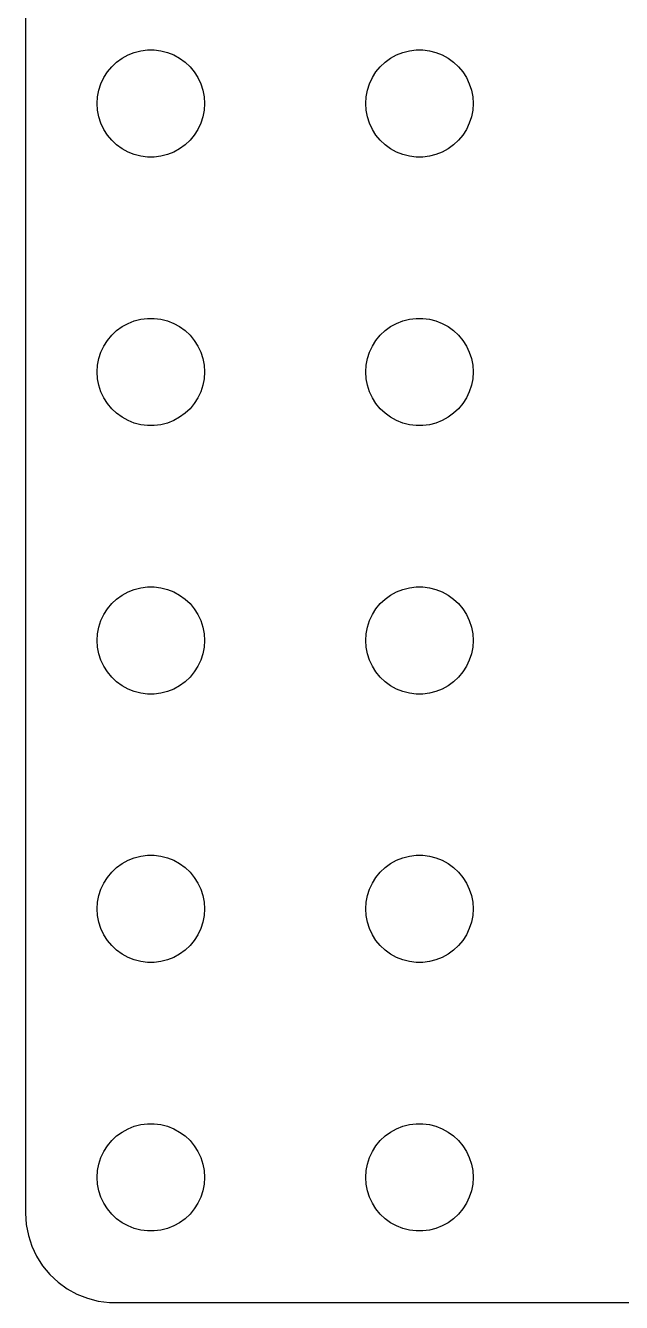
# Model space of a CAD drawing. Header units: metres. Extents: x -142 to 142, y -142 to 142.
# Drawn here: x -142 to -108.7, y -142 to -70.6 of the extents above; entities that cross this region are included whole.
import ezdxf

# ---------------------------------------------------------------- set-up
doc = ezdxf.new("R2010")
doc.units = ezdxf.units.M

msp = doc.modelspace()

# ---------------------------------------------------------------- linework, layer by layer
for p, q in [((-142, 137), (-142, -137)), ((-135.927, -72.1468), (-135.562, -72.0531)), ((-135.562, -72.0531), (-135.188, -72.0059)), ((-135.188, -72.0059), (-134.812, -72.0059)), ((-134.812, -72.0059), (-134.438, -72.0531)), ((-134.438, -72.0531), (-134.073, -72.1468)), ((-120.927, -72.1468), (-120.562, -72.0531)), ((-120.562, -72.0531), (-120.188, -72.0059)), ((-120.188, -72.0059), (-119.812, -72.0059)), ((-119.812, -72.0059), (-119.438, -72.0531)), ((-119.438, -72.0531), (-119.073, -72.1468)), ((-137.187, -72.9464), (-136.912, -72.6885)), ((-136.912, -72.6885), (-136.607, -72.467)), ((-136.607, -72.467), (-136.277, -72.2855)), ((-136.277, -72.2855), (-135.927, -72.1468)), ((-134.073, -72.1468), (-133.723, -72.2855)), ((-133.723, -72.2855), (-133.393, -72.467)), ((-133.393, -72.467), (-133.088, -72.6885)), ((-133.088, -72.6885), (-132.813, -72.9464)), ((-122.187, -72.9464), (-121.912, -72.6885)), ((-121.912, -72.6885), (-121.607, -72.467)), ((-121.607, -72.467), (-121.277, -72.2855)), ((-121.277, -72.2855), (-120.927, -72.1468)), ((-119.073, -72.1468), (-118.723, -72.2855)), ((-118.723, -72.2855), (-118.393, -72.467)), ((-118.393, -72.467), (-118.088, -72.6885)), ((-118.088, -72.6885), (-117.813, -72.9464)), ((-137.629, -73.5547), (-137.427, -73.2366)), ((-137.427, -73.2366), (-137.187, -72.9464)), ((-132.813, -72.9464), (-132.573, -73.2366)), ((-132.573, -73.2366), (-132.371, -73.5547)), ((-122.629, -73.5547), (-122.427, -73.2366)), ((-122.427, -73.2366), (-122.187, -72.9464)), ((-117.813, -72.9464), (-117.573, -73.2366)), ((-117.573, -73.2366), (-117.371, -73.5547)), ((-137.906, -74.2539), (-137.789, -73.8956)), ((-137.789, -73.8956), (-137.629, -73.5547)), ((-132.371, -73.5547), (-132.211, -73.8956)), ((-132.211, -73.8956), (-132.094, -74.2539)), ((-122.906, -74.2539), (-122.789, -73.8956)), ((-122.789, -73.8956), (-122.629, -73.5547)), ((-117.371, -73.5547), (-117.211, -73.8956)), ((-117.211, -73.8956), (-117.094, -74.2539)), ((-138, -75), (-137.976, -74.624)), ((-137.976, -74.624), (-137.906, -74.2539)), ((-132.094, -74.2539), (-132.024, -74.624)), ((-132.024, -74.624), (-132, -75)), ((-123, -75), (-122.976, -74.624)), ((-122.976, -74.624), (-122.906, -74.2539)), ((-117.094, -74.2539), (-117.024, -74.624)), ((-117.024, -74.624), (-117, -75)), ((-137.976, -75.376), (-138, -75)), ((-137.906, -75.7461), (-137.976, -75.376)), ((-132.024, -75.376), (-132.094, -75.7461)), ((-132, -75), (-132.024, -75.376)), ((-122.976, -75.376), (-123, -75)), ((-122.906, -75.7461), (-122.976, -75.376)), ((-117.024, -75.376), (-117.094, -75.7461)), ((-117, -75), (-117.024, -75.376)), ((-137.789, -76.1044), (-137.906, -75.7461)), ((-137.629, -76.4453), (-137.789, -76.1044)), ((-132.211, -76.1044), (-132.371, -76.4453)), ((-132.094, -75.7461), (-132.211, -76.1044)), ((-122.789, -76.1044), (-122.906, -75.7461)), ((-122.629, -76.4453), (-122.789, -76.1044)), ((-117.211, -76.1044), (-117.371, -76.4453)), ((-117.094, -75.7461), (-117.211, -76.1044)), ((-137.427, -76.7634), (-137.629, -76.4453)), ((-137.187, -77.0536), (-137.427, -76.7634)), ((-132.573, -76.7634), (-132.813, -77.0536)), ((-132.371, -76.4453), (-132.573, -76.7634)), ((-122.427, -76.7634), (-122.629, -76.4453)), ((-122.187, -77.0536), (-122.427, -76.7634)), ((-117.573, -76.7634), (-117.813, -77.0536)), ((-117.371, -76.4453), (-117.573, -76.7634)), ((-136.912, -77.3115), (-137.187, -77.0536)), ((-136.607, -77.533), (-136.912, -77.3115)), ((-136.277, -77.7145), (-136.607, -77.533)), ((-135.927, -77.8532), (-136.277, -77.7145)), ((-133.723, -77.7145), (-134.073, -77.8532)), ((-133.393, -77.533), (-133.723, -77.7145)), ((-133.088, -77.3115), (-133.393, -77.533)), ((-132.813, -77.0536), (-133.088, -77.3115)), ((-121.912, -77.3115), (-122.187, -77.0536)), ((-121.607, -77.533), (-121.912, -77.3115)), ((-121.277, -77.7145), (-121.607, -77.533)), ((-120.927, -77.8532), (-121.277, -77.7145)), ((-118.723, -77.7145), (-119.073, -77.8532)), ((-118.393, -77.533), (-118.723, -77.7145)), ((-118.088, -77.3115), (-118.393, -77.533)), ((-117.813, -77.0536), (-118.088, -77.3115)), ((-135.562, -77.9469), (-135.927, -77.8532)), ((-135.188, -77.9941), (-135.562, -77.9469)), ((-134.812, -77.9941), (-135.188, -77.9941)), ((-134.438, -77.9469), (-134.812, -77.9941)), ((-134.073, -77.8532), (-134.438, -77.9469)), ((-120.562, -77.9469), (-120.927, -77.8532)), ((-120.188, -77.9941), (-120.562, -77.9469)), ((-119.812, -77.9941), (-120.188, -77.9941)), ((-119.438, -77.9469), (-119.812, -77.9941)), ((-119.073, -77.8532), (-119.438, -77.9469)), ((-135.562, -87.0531), (-135.188, -87.0059)), ((-135.188, -87.0059), (-134.812, -87.0059)), ((-134.812, -87.0059), (-134.438, -87.0531)), ((-120.562, -87.0531), (-120.188, -87.0059)), ((-120.188, -87.0059), (-119.812, -87.0059)), ((-119.812, -87.0059), (-119.438, -87.0531)), ((-137.187, -87.9464), (-136.912, -87.6885)), ((-136.912, -87.6885), (-136.607, -87.467)), ((-136.607, -87.467), (-136.277, -87.2855)), ((-136.277, -87.2855), (-135.927, -87.1468)), ((-135.927, -87.1468), (-135.562, -87.0531)), ((-134.438, -87.0531), (-134.073, -87.1468)), ((-134.073, -87.1468), (-133.723, -87.2855)), ((-133.723, -87.2855), (-133.393, -87.467)), ((-133.393, -87.467), (-133.088, -87.6885)), ((-133.088, -87.6885), (-132.813, -87.9464)), ((-122.187, -87.9464), (-121.912, -87.6885)), ((-121.912, -87.6885), (-121.607, -87.467)), ((-121.607, -87.467), (-121.277, -87.2855)), ((-121.277, -87.2855), (-120.927, -87.1468)), ((-120.927, -87.1468), (-120.562, -87.0531)), ((-119.438, -87.0531), (-119.073, -87.1468)), ((-119.073, -87.1468), (-118.723, -87.2855)), ((-118.723, -87.2855), (-118.393, -87.467)), ((-118.393, -87.467), (-118.088, -87.6885)), ((-118.088, -87.6885), (-117.813, -87.9464)), ((-137.629, -88.5547), (-137.427, -88.2366)), ((-137.427, -88.2366), (-137.187, -87.9464)), ((-132.813, -87.9464), (-132.573, -88.2366)), ((-132.573, -88.2366), (-132.371, -88.5547)), ((-122.629, -88.5547), (-122.427, -88.2366)), ((-122.427, -88.2366), (-122.187, -87.9464)), ((-117.813, -87.9464), (-117.573, -88.2366)), ((-117.573, -88.2366), (-117.371, -88.5547)), ((-137.906, -89.2539), (-137.789, -88.8956)), ((-137.789, -88.8956), (-137.629, -88.5547)), ((-132.371, -88.5547), (-132.211, -88.8956)), ((-132.211, -88.8956), (-132.094, -89.2539)), ((-122.906, -89.2539), (-122.789, -88.8956)), ((-122.789, -88.8956), (-122.629, -88.5547)), ((-117.371, -88.5547), (-117.211, -88.8956)), ((-117.211, -88.8956), (-117.094, -89.2539)), ((-138, -90), (-137.976, -89.624)), ((-137.976, -89.624), (-137.906, -89.2539)), ((-132.094, -89.2539), (-132.024, -89.624)), ((-132.024, -89.624), (-132, -90)), ((-123, -90), (-122.976, -89.624)), ((-122.976, -89.624), (-122.906, -89.2539)), ((-117.094, -89.2539), (-117.024, -89.624)), ((-117.024, -89.624), (-117, -90)), ((-137.976, -90.376), (-138, -90)), ((-137.906, -90.7461), (-137.976, -90.376)), ((-132.024, -90.376), (-132.094, -90.7461)), ((-132, -90), (-132.024, -90.376)), ((-122.976, -90.376), (-123, -90)), ((-122.906, -90.7461), (-122.976, -90.376)), ((-117.024, -90.376), (-117.094, -90.7461)), ((-117, -90), (-117.024, -90.376)), ((-137.789, -91.1044), (-137.906, -90.7461)), ((-137.629, -91.4453), (-137.789, -91.1044)), ((-132.211, -91.1044), (-132.371, -91.4453)), ((-132.094, -90.7461), (-132.211, -91.1044)), ((-122.789, -91.1044), (-122.906, -90.7461)), ((-122.629, -91.4453), (-122.789, -91.1044)), ((-117.211, -91.1044), (-117.371, -91.4453)), ((-117.094, -90.7461), (-117.211, -91.1044)), ((-137.427, -91.7634), (-137.629, -91.4453)), ((-137.187, -92.0536), (-137.427, -91.7634)), ((-132.573, -91.7634), (-132.813, -92.0536)), ((-132.371, -91.4453), (-132.573, -91.7634)), ((-122.427, -91.7634), (-122.629, -91.4453)), ((-122.187, -92.0536), (-122.427, -91.7634)), ((-117.573, -91.7634), (-117.813, -92.0536)), ((-117.371, -91.4453), (-117.573, -91.7634)), ((-136.912, -92.3115), (-137.187, -92.0536)), ((-136.607, -92.533), (-136.912, -92.3115)), ((-136.277, -92.7145), (-136.607, -92.533)), ((-135.927, -92.8532), (-136.277, -92.7145)), ((-133.723, -92.7145), (-134.073, -92.8532)), ((-133.393, -92.533), (-133.723, -92.7145)), ((-133.088, -92.3115), (-133.393, -92.533)), ((-132.813, -92.0536), (-133.088, -92.3115)), ((-121.912, -92.3115), (-122.187, -92.0536)), ((-121.607, -92.533), (-121.912, -92.3115)), ((-121.277, -92.7145), (-121.607, -92.533)), ((-120.927, -92.8532), (-121.277, -92.7145)), ((-118.723, -92.7145), (-119.073, -92.8532)), ((-118.393, -92.533), (-118.723, -92.7145)), ((-118.088, -92.3115), (-118.393, -92.533)), ((-117.813, -92.0536), (-118.088, -92.3115)), ((-135.562, -92.9469), (-135.927, -92.8532)), ((-135.188, -92.9941), (-135.562, -92.9469)), ((-134.812, -92.9941), (-135.188, -92.9941)), ((-134.438, -92.9469), (-134.812, -92.9941)), ((-134.073, -92.8532), (-134.438, -92.9469)), ((-120.562, -92.9469), (-120.927, -92.8532)), ((-120.188, -92.9941), (-120.562, -92.9469)), ((-119.812, -92.9941), (-120.188, -92.9941)), ((-119.438, -92.9469), (-119.812, -92.9941)), ((-119.073, -92.8532), (-119.438, -92.9469)), ((-135.562, -102.053), (-135.188, -102.006)), ((-135.188, -102.006), (-134.812, -102.006)), ((-134.812, -102.006), (-134.438, -102.053)), ((-120.562, -102.053), (-120.188, -102.006)), ((-120.188, -102.006), (-119.812, -102.006)), ((-119.812, -102.006), (-119.438, -102.053)), ((-137.187, -102.946), (-136.912, -102.688)), ((-136.912, -102.688), (-136.607, -102.467)), ((-136.607, -102.467), (-136.277, -102.286)), ((-136.277, -102.286), (-135.927, -102.147)), ((-135.927, -102.147), (-135.562, -102.053)), ((-134.438, -102.053), (-134.073, -102.147)), ((-134.073, -102.147), (-133.723, -102.286)), ((-133.723, -102.286), (-133.393, -102.467)), ((-133.393, -102.467), (-133.088, -102.688)), ((-133.088, -102.688), (-132.813, -102.946)), ((-122.187, -102.946), (-121.912, -102.688)), ((-121.912, -102.688), (-121.607, -102.467)), ((-121.607, -102.467), (-121.277, -102.286)), ((-121.277, -102.286), (-120.927, -102.147)), ((-120.927, -102.147), (-120.562, -102.053)), ((-119.438, -102.053), (-119.073, -102.147)), ((-119.073, -102.147), (-118.723, -102.286)), ((-118.723, -102.286), (-118.393, -102.467)), ((-118.393, -102.467), (-118.088, -102.688)), ((-118.088, -102.688), (-117.813, -102.946)), ((-137.629, -103.555), (-137.427, -103.237)), ((-137.427, -103.237), (-137.187, -102.946)), ((-132.813, -102.946), (-132.573, -103.237)), ((-132.573, -103.237), (-132.371, -103.555)), ((-122.629, -103.555), (-122.427, -103.237)), ((-122.427, -103.237), (-122.187, -102.946)), ((-117.813, -102.946), (-117.573, -103.237)), ((-117.573, -103.237), (-117.371, -103.555)), ((-137.906, -104.254), (-137.789, -103.896)), ((-137.789, -103.896), (-137.629, -103.555)), ((-132.371, -103.555), (-132.211, -103.896)), ((-132.211, -103.896), (-132.094, -104.254)), ((-122.906, -104.254), (-122.789, -103.896)), ((-122.789, -103.896), (-122.629, -103.555)), ((-117.371, -103.555), (-117.211, -103.896)), ((-117.211, -103.896), (-117.094, -104.254)), ((-138, -105), (-137.976, -104.624)), ((-137.976, -104.624), (-137.906, -104.254)), ((-132.094, -104.254), (-132.024, -104.624)), ((-132.024, -104.624), (-132, -105)), ((-123, -105), (-122.976, -104.624)), ((-122.976, -104.624), (-122.906, -104.254)), ((-117.094, -104.254), (-117.024, -104.624)), ((-117.024, -104.624), (-117, -105)), ((-137.976, -105.376), (-138, -105)), ((-137.906, -105.746), (-137.976, -105.376)), ((-132.024, -105.376), (-132.094, -105.746)), ((-132, -105), (-132.024, -105.376)), ((-122.976, -105.376), (-123, -105)), ((-122.906, -105.746), (-122.976, -105.376)), ((-117.024, -105.376), (-117.094, -105.746)), ((-117, -105), (-117.024, -105.376)), ((-137.789, -106.104), (-137.906, -105.746)), ((-137.629, -106.445), (-137.789, -106.104)), ((-132.211, -106.104), (-132.371, -106.445)), ((-132.094, -105.746), (-132.211, -106.104)), ((-122.789, -106.104), (-122.906, -105.746)), ((-122.629, -106.445), (-122.789, -106.104)), ((-117.211, -106.104), (-117.371, -106.445)), ((-117.094, -105.746), (-117.211, -106.104)), ((-137.427, -106.763), (-137.629, -106.445)), ((-137.187, -107.054), (-137.427, -106.763)), ((-132.573, -106.763), (-132.813, -107.054)), ((-132.371, -106.445), (-132.573, -106.763)), ((-122.427, -106.763), (-122.629, -106.445)), ((-122.187, -107.054), (-122.427, -106.763)), ((-117.573, -106.763), (-117.813, -107.054)), ((-117.371, -106.445), (-117.573, -106.763)), ((-136.912, -107.312), (-137.187, -107.054)), ((-136.607, -107.533), (-136.912, -107.312)), ((-136.277, -107.714), (-136.607, -107.533)), ((-135.927, -107.853), (-136.277, -107.714)), ((-133.723, -107.714), (-134.073, -107.853)), ((-133.393, -107.533), (-133.723, -107.714)), ((-133.088, -107.312), (-133.393, -107.533)), ((-132.813, -107.054), (-133.088, -107.312)), ((-121.912, -107.312), (-122.187, -107.054)), ((-121.607, -107.533), (-121.912, -107.312)), ((-121.277, -107.714), (-121.607, -107.533)), ((-120.927, -107.853), (-121.277, -107.714)), ((-118.723, -107.714), (-119.073, -107.853)), ((-118.393, -107.533), (-118.723, -107.714)), ((-118.088, -107.312), (-118.393, -107.533)), ((-117.813, -107.054), (-118.088, -107.312)), ((-135.562, -107.947), (-135.927, -107.853)), ((-135.188, -107.994), (-135.562, -107.947)), ((-134.812, -107.994), (-135.188, -107.994)), ((-134.438, -107.947), (-134.812, -107.994)), ((-134.073, -107.853), (-134.438, -107.947)), ((-120.562, -107.947), (-120.927, -107.853)), ((-120.188, -107.994), (-120.562, -107.947)), ((-119.812, -107.994), (-120.188, -107.994)), ((-119.438, -107.947), (-119.812, -107.994)), ((-119.073, -107.853), (-119.438, -107.947)), ((-135.562, -117.053), (-135.188, -117.006)), ((-135.188, -117.006), (-134.812, -117.006)), ((-134.812, -117.006), (-134.438, -117.053)), ((-120.562, -117.053), (-120.188, -117.006)), ((-120.188, -117.006), (-119.812, -117.006)), ((-119.812, -117.006), (-119.438, -117.053)), ((-137.187, -117.946), (-136.912, -117.688)), ((-136.912, -117.688), (-136.607, -117.467)), ((-136.607, -117.467), (-136.277, -117.286)), ((-136.277, -117.286), (-135.927, -117.147)), ((-135.927, -117.147), (-135.562, -117.053)), ((-134.438, -117.053), (-134.073, -117.147)), ((-134.073, -117.147), (-133.723, -117.286)), ((-133.723, -117.286), (-133.393, -117.467)), ((-133.393, -117.467), (-133.088, -117.688)), ((-133.088, -117.688), (-132.813, -117.946)), ((-122.187, -117.946), (-121.912, -117.688)), ((-121.912, -117.688), (-121.607, -117.467)), ((-121.607, -117.467), (-121.277, -117.286)), ((-121.277, -117.286), (-120.927, -117.147)), ((-120.927, -117.147), (-120.562, -117.053)), ((-119.438, -117.053), (-119.073, -117.147)), ((-119.073, -117.147), (-118.723, -117.286)), ((-118.723, -117.286), (-118.393, -117.467)), ((-118.393, -117.467), (-118.088, -117.688)), ((-118.088, -117.688), (-117.813, -117.946)), ((-137.629, -118.555), (-137.427, -118.237)), ((-137.427, -118.237), (-137.187, -117.946)), ((-132.813, -117.946), (-132.573, -118.237)), ((-132.573, -118.237), (-132.371, -118.555)), ((-122.629, -118.555), (-122.427, -118.237)), ((-122.427, -118.237), (-122.187, -117.946)), ((-117.813, -117.946), (-117.573, -118.237)), ((-117.573, -118.237), (-117.371, -118.555)), ((-137.906, -119.254), (-137.789, -118.896)), ((-137.789, -118.896), (-137.629, -118.555)), ((-132.371, -118.555), (-132.211, -118.896)), ((-132.211, -118.896), (-132.094, -119.254)), ((-122.906, -119.254), (-122.789, -118.896)), ((-122.789, -118.896), (-122.629, -118.555)), ((-117.371, -118.555), (-117.211, -118.896)), ((-117.211, -118.896), (-117.094, -119.254)), ((-138, -120), (-137.976, -119.624)), ((-137.976, -119.624), (-137.906, -119.254)), ((-132.094, -119.254), (-132.024, -119.624)), ((-132.024, -119.624), (-132, -120)), ((-123, -120), (-122.976, -119.624)), ((-122.976, -119.624), (-122.906, -119.254)), ((-117.094, -119.254), (-117.024, -119.624)), ((-117.024, -119.624), (-117, -120)), ((-137.976, -120.376), (-138, -120)), ((-137.906, -120.746), (-137.976, -120.376)), ((-132.024, -120.376), (-132.094, -120.746)), ((-132, -120), (-132.024, -120.376)), ((-122.976, -120.376), (-123, -120)), ((-122.906, -120.746), (-122.976, -120.376)), ((-117.024, -120.376), (-117.094, -120.746)), ((-117, -120), (-117.024, -120.376)), ((-137.789, -121.104), (-137.906, -120.746)), ((-137.629, -121.445), (-137.789, -121.104)), ((-132.211, -121.104), (-132.371, -121.445)), ((-132.094, -120.746), (-132.211, -121.104)), ((-122.789, -121.104), (-122.906, -120.746)), ((-122.629, -121.445), (-122.789, -121.104)), ((-117.211, -121.104), (-117.371, -121.445)), ((-117.094, -120.746), (-117.211, -121.104)), ((-137.427, -121.763), (-137.629, -121.445)), ((-137.187, -122.054), (-137.427, -121.763)), ((-132.573, -121.763), (-132.813, -122.054)), ((-132.371, -121.445), (-132.573, -121.763)), ((-122.427, -121.763), (-122.629, -121.445)), ((-122.187, -122.054), (-122.427, -121.763)), ((-117.573, -121.763), (-117.813, -122.054)), ((-117.371, -121.445), (-117.573, -121.763)), ((-136.912, -122.312), (-137.187, -122.054)), ((-136.607, -122.533), (-136.912, -122.312)), ((-136.277, -122.714), (-136.607, -122.533)), ((-135.927, -122.853), (-136.277, -122.714)), ((-133.723, -122.714), (-134.073, -122.853)), ((-133.393, -122.533), (-133.723, -122.714)), ((-133.088, -122.312), (-133.393, -122.533)), ((-132.813, -122.054), (-133.088, -122.312)), ((-121.912, -122.312), (-122.187, -122.054)), ((-121.607, -122.533), (-121.912, -122.312)), ((-121.277, -122.714), (-121.607, -122.533)), ((-120.927, -122.853), (-121.277, -122.714)), ((-118.723, -122.714), (-119.073, -122.853)), ((-118.393, -122.533), (-118.723, -122.714)), ((-118.088, -122.312), (-118.393, -122.533)), ((-117.813, -122.054), (-118.088, -122.312)), ((-135.562, -122.947), (-135.927, -122.853)), ((-135.188, -122.994), (-135.562, -122.947)), ((-134.812, -122.994), (-135.188, -122.994)), ((-134.438, -122.947), (-134.812, -122.994)), ((-134.073, -122.853), (-134.438, -122.947)), ((-120.562, -122.947), (-120.927, -122.853)), ((-120.188, -122.994), (-120.562, -122.947)), ((-119.812, -122.994), (-120.188, -122.994)), ((-119.438, -122.947), (-119.812, -122.994)), ((-119.073, -122.853), (-119.438, -122.947)), ((-137.187, -132.946), (-136.912, -132.688)), ((-136.912, -132.688), (-136.607, -132.467)), ((-136.607, -132.467), (-136.277, -132.286)), ((-136.277, -132.286), (-135.927, -132.147)), ((-135.927, -132.147), (-135.562, -132.053)), ((-135.562, -132.053), (-135.188, -132.006)), ((-135.188, -132.006), (-134.812, -132.006)), ((-134.812, -132.006), (-134.438, -132.053)), ((-134.438, -132.053), (-134.073, -132.147)), ((-134.073, -132.147), (-133.723, -132.286)), ((-133.723, -132.286), (-133.393, -132.467)), ((-133.393, -132.467), (-133.088, -132.688)), ((-133.088, -132.688), (-132.813, -132.946)), ((-122.187, -132.946), (-121.912, -132.688)), ((-121.912, -132.688), (-121.607, -132.467)), ((-121.607, -132.467), (-121.277, -132.286)), ((-121.277, -132.286), (-120.927, -132.147)), ((-120.927, -132.147), (-120.562, -132.053)), ((-120.562, -132.053), (-120.188, -132.006)), ((-120.188, -132.006), (-119.812, -132.006)), ((-119.812, -132.006), (-119.438, -132.053)), ((-119.438, -132.053), (-119.073, -132.147)), ((-119.073, -132.147), (-118.723, -132.286)), ((-118.723, -132.286), (-118.393, -132.467)), ((-118.393, -132.467), (-118.088, -132.688)), ((-118.088, -132.688), (-117.813, -132.946)), ((-137.629, -133.555), (-137.427, -133.237)), ((-137.427, -133.237), (-137.187, -132.946)), ((-132.813, -132.946), (-132.573, -133.237)), ((-132.573, -133.237), (-132.371, -133.555)), ((-122.629, -133.555), (-122.427, -133.237)), ((-122.427, -133.237), (-122.187, -132.946)), ((-117.813, -132.946), (-117.573, -133.237)), ((-117.573, -133.237), (-117.371, -133.555)), ((-137.906, -134.254), (-137.789, -133.896)), ((-137.789, -133.896), (-137.629, -133.555)), ((-132.371, -133.555), (-132.211, -133.896)), ((-132.211, -133.896), (-132.094, -134.254)), ((-122.906, -134.254), (-122.789, -133.896)), ((-122.789, -133.896), (-122.629, -133.555)), ((-117.371, -133.555), (-117.211, -133.896)), ((-117.211, -133.896), (-117.094, -134.254)), ((-138, -135), (-137.976, -134.624)), ((-137.976, -134.624), (-137.906, -134.254)), ((-132.094, -134.254), (-132.024, -134.624)), ((-132.024, -134.624), (-132, -135)), ((-123, -135), (-122.976, -134.624)), ((-122.976, -134.624), (-122.906, -134.254)), ((-117.094, -134.254), (-117.024, -134.624)), ((-117.024, -134.624), (-117, -135)), ((-137.976, -135.376), (-138, -135)), ((-137.906, -135.746), (-137.976, -135.376)), ((-132.024, -135.376), (-132.094, -135.746)), ((-132, -135), (-132.024, -135.376)), ((-122.976, -135.376), (-123, -135)), ((-122.906, -135.746), (-122.976, -135.376)), ((-117.024, -135.376), (-117.094, -135.746)), ((-117, -135), (-117.024, -135.376)), ((-137.789, -136.104), (-137.906, -135.746)), ((-137.629, -136.445), (-137.789, -136.104)), ((-132.211, -136.104), (-132.371, -136.445)), ((-132.094, -135.746), (-132.211, -136.104)), ((-122.789, -136.104), (-122.906, -135.746)), ((-122.629, -136.445), (-122.789, -136.104)), ((-117.211, -136.104), (-117.371, -136.445)), ((-117.094, -135.746), (-117.211, -136.104)), ((-137.427, -136.763), (-137.629, -136.445)), ((-137.187, -137.054), (-137.427, -136.763)), ((-132.573, -136.763), (-132.813, -137.054)), ((-132.371, -136.445), (-132.573, -136.763)), ((-122.427, -136.763), (-122.629, -136.445)), ((-122.187, -137.054), (-122.427, -136.763)), ((-117.573, -136.763), (-117.813, -137.054)), ((-117.371, -136.445), (-117.573, -136.763)), ((-142, -137), (-141.961, -137.627)), ((-141.961, -137.627), (-141.843, -138.243)), ((-136.912, -137.312), (-137.187, -137.054)), ((-136.607, -137.533), (-136.912, -137.312)), ((-136.277, -137.714), (-136.607, -137.533)), ((-133.393, -137.533), (-133.723, -137.714)), ((-133.088, -137.312), (-133.393, -137.533)), ((-132.813, -137.054), (-133.088, -137.312)), ((-121.912, -137.312), (-122.187, -137.054)), ((-121.607, -137.533), (-121.912, -137.312)), ((-121.277, -137.714), (-121.607, -137.533)), ((-118.393, -137.533), (-118.723, -137.714)), ((-118.088, -137.312), (-118.393, -137.533)), ((-117.813, -137.054), (-118.088, -137.312)), ((-141.843, -138.243), (-141.649, -138.841)), ((-135.927, -137.853), (-136.277, -137.714)), ((-135.562, -137.947), (-135.927, -137.853)), ((-135.188, -137.994), (-135.562, -137.947)), ((-134.812, -137.994), (-135.188, -137.994)), ((-134.438, -137.947), (-134.812, -137.994)), ((-134.073, -137.853), (-134.438, -137.947)), ((-133.723, -137.714), (-134.073, -137.853)), ((-120.927, -137.853), (-121.277, -137.714)), ((-120.562, -137.947), (-120.927, -137.853)), ((-120.188, -137.994), (-120.562, -137.947)), ((-119.812, -137.994), (-120.188, -137.994)), ((-119.438, -137.947), (-119.812, -137.994)), ((-119.073, -137.853), (-119.438, -137.947)), ((-118.723, -137.714), (-119.073, -137.853)), ((-141.649, -138.841), (-141.382, -139.409)), ((-141.382, -139.409), (-141.045, -139.939)), ((-141.045, -139.939), (-140.645, -140.423)), ((-140.645, -140.423), (-140.187, -140.853)), ((-140.187, -140.853), (-139.679, -141.222)), ((-139.679, -141.222), (-139.129, -141.524)), ((-139.129, -141.524), (-138.545, -141.755)), ((-138.545, -141.755), (-137.937, -141.911)), ((-137.937, -141.911), (-137.314, -141.99)), ((-137.314, -141.99), (137.314, -141.99))]:
    msp.add_line(p, q)

doc.saveas('drawing.dxf')
